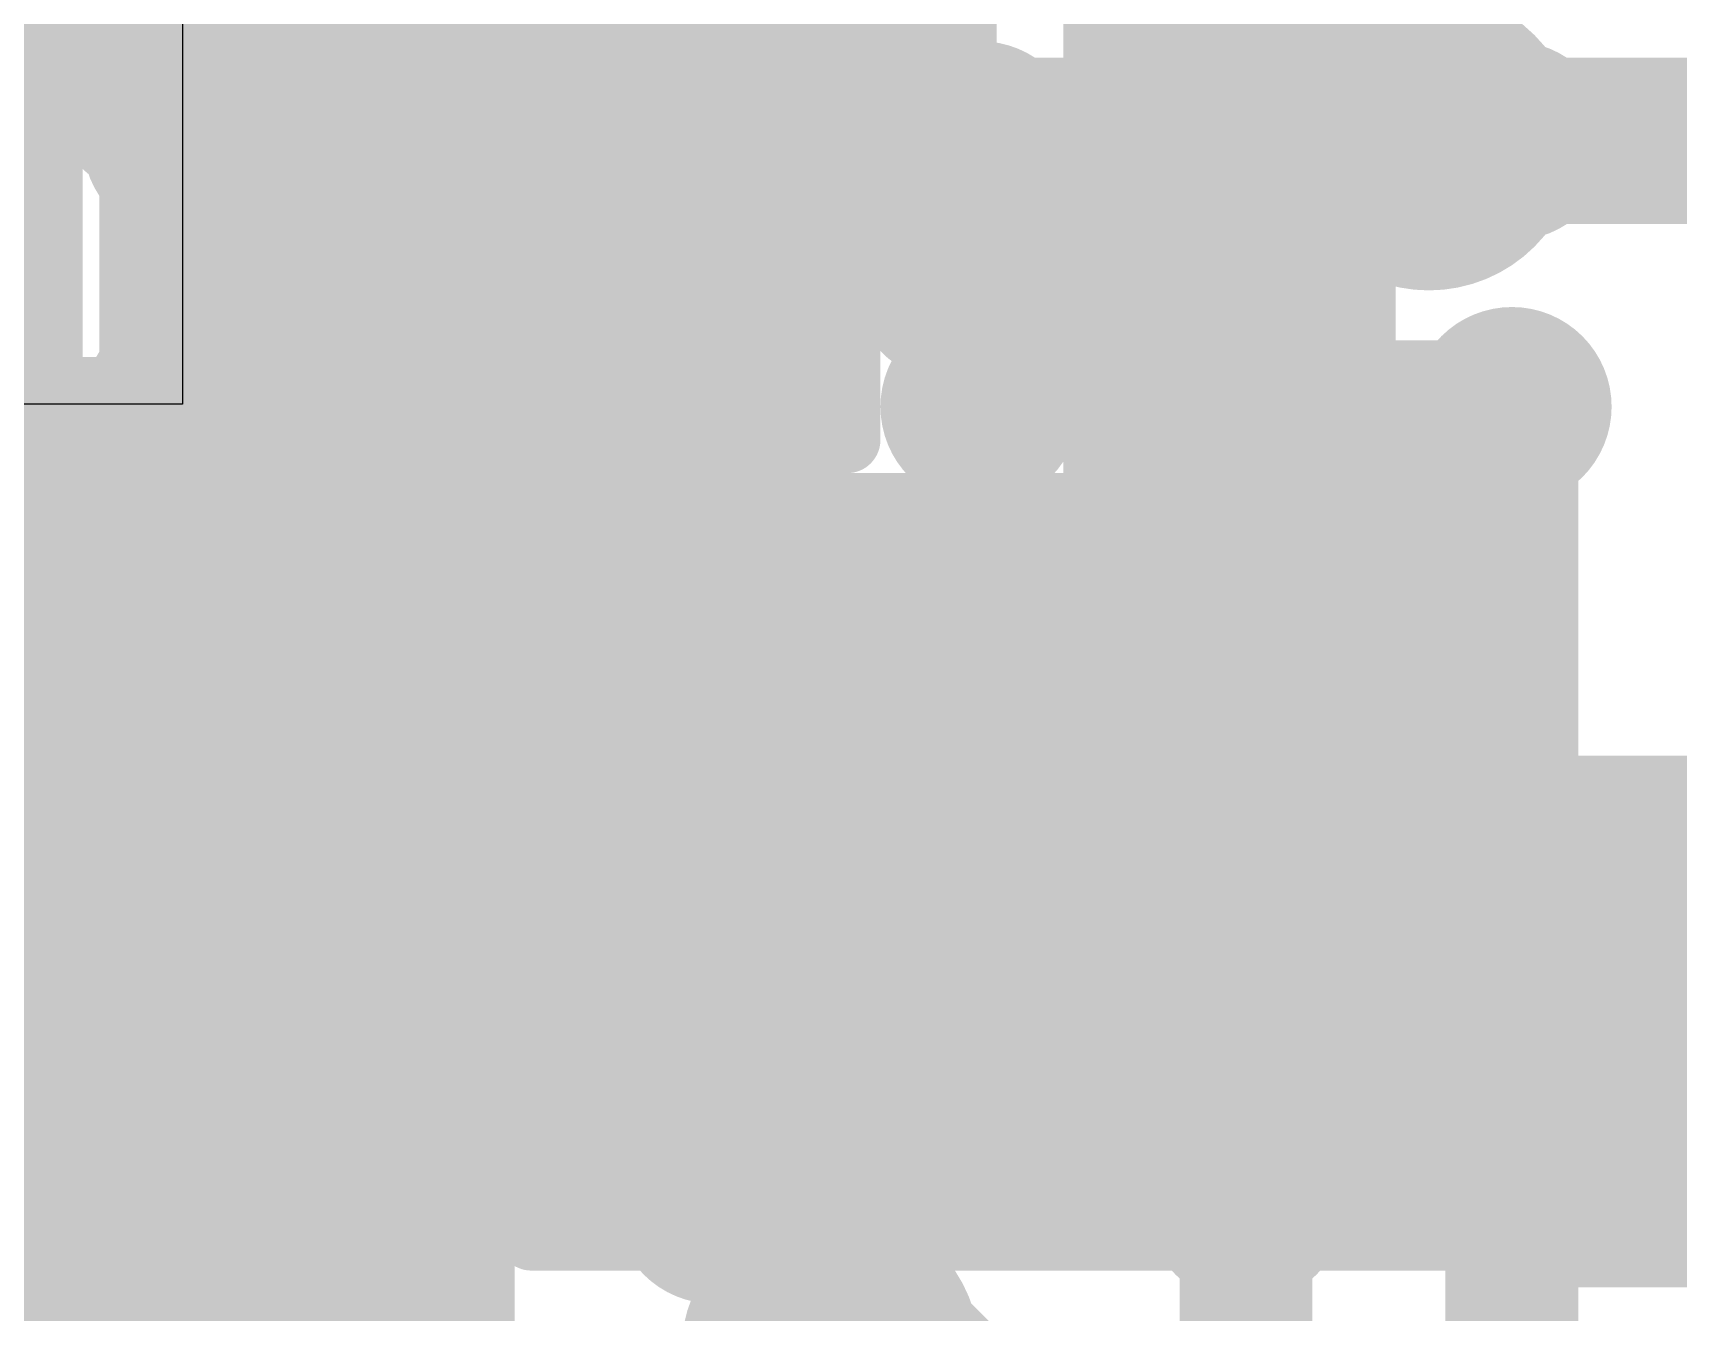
# Model space of a CAD drawing. Header units: millimetres. Extents: x 15 to 120, y 22 to 104.
# Drawn here: x 55.575 to 58.05, y 60.838 to 62.763 of the extents above; entities that cross this region are included whole.
import ezdxf

# ---------------------------------------------------------------- set-up
doc = ezdxf.new("R2010")
doc.units = ezdxf.units.MM
for name, color, linetype in [('BottomLayer', 5, 'Continuous'), ('BottomOverlay', 54, 'Continuous'), ('BottomPaste', 16, 'Continuous'), ('BottomSolder', 6, 'Continuous'), ('Mechanical13', 56, 'Continuous'), ('Mechanical15', 56, 'Continuous'), ('MultiLayer', 9, 'Continuous'), ('TopLayer', 1, 'Continuous'), ('TopPaste', 8, 'Continuous'), ('TopSolder', 216, 'Continuous')]:
    doc.layers.add(name, color=color, linetype=linetype)

msp = doc.modelspace()

# ---------------------------------------------------------------- linework, layer by layer
at = {"layer": 'BottomLayer'}
for p, q in [((55.80000016, 63.25000558), (55.80000016, 62.20399548)), ((55.80000016, 62.20399548), (55.55399861999999, 62.20399548))]:
    msp.add_line(p, q, dxfattribs=at)
for points, const_width in [([(57.37499828, 61.80000339999999), (57.37499828, 63.10000588)], 0.499999), ([(56.29999916, 62.70000667999999), (56.29999916, 63.02499714)], 0.499999), ([(56.74999826, 60.87500398), (56.74999826, 61.80000339999999)], 0.2999994), ([(55.95001764, 61.79999578), (56.74999064, 61.79999578)], 0.2499995), ([(56.74999064, 61.79999578), (56.74999826, 61.80000339999999)], 0.2499995), ([(57.4499994, 61.80000339999999), (57.45000194, 61.80000086)], 0.1999996), ([(55.94999986, 60.14999654), (55.94999986, 61.2000046)], 0.499999), ([(56.74999826, 60.87500398), (56.94999786, 60.67500438)], 0.2999994)]:
    msp.add_lwpolyline(points, dxfattribs=dict(at, const_width=const_width))
for points, const_width in [([(56.17500068, 62.70000667999999, 1), (56.42499763999999, 62.70000667999999, 1)], 0.2499995), ([(56.03750032, 62.70000159999999, 1), (56.16249879999999, 62.70000159999999, 1)], 0.12499848), ([(56.03750032, 62.39999966, 1), (56.16249879999999, 62.39999966, 1)], 0.12499848), ([(57.2499998, 61.80000339999999, 1), (57.49999675999999, 61.80000339999999, 1)], 0.2499995), ([(56.67499968, 61.80000339999999, 1), (56.82499684, 61.80000339999999, 1)], 0.1499997), ([(55.76250214, 61.80000086, 1), (55.88750062, 61.80000086, 1)], 0.12499848), ([(55.8875184, 61.79999578, 1), (56.01251688, 61.79999578, 1)], 0.12499848), ([(56.01250417999999, 61.80000086, 1), (56.13750266, 61.80000086, 1)], 0.12499848), ([(56.56250308, 61.80000086, 1), (56.68750155999999, 61.80000086, 1)], 0.12499848), ([(56.6874914, 61.79999578, 1), (56.81248987999999, 61.79999578, 1)], 0.12499848), ([(56.6874914, 61.79999578, 1), (56.81248987999999, 61.79999578, 1)], 0.12499848), ([(56.68749902, 61.80000339999999, 1), (56.8124975, 61.80000339999999, 1)], 0.12499848), ([(56.81250258, 61.80000086, 1), (56.93750106, 61.80000086, 1)], 0.12499848), ([(57.3875027, 61.80000086, 1), (57.51250117999999, 61.80000086, 1)], 0.12499848), ([(57.3999995, 61.80000339999999, 1), (57.4999993, 61.80000339999999, 1)], 0.0999998), ([(57.40000204, 61.80000086, 1), (57.50000184, 61.80000086, 1)], 0.0999998), ([(55.73750092, 61.40000165999999, 1), (55.8624994, 61.40000165999999, 1)], 0.12499848), ([(55.82500138, 61.2000046, 1), (56.07499833999999, 61.2000046, 1)], 0.2499995), ([(57.96250282, 61.32500054, 1), (58.0875013, 61.32500054, 1)], 0.12499848), ([(56.48750196, 61.20000206, 1), (56.61250044, 61.20000206, 1)], 0.12499848), ([(56.73750146, 61.20000206, 1), (56.86249994, 61.20000206, 1)], 0.12499848), ([(57.53750239999999, 61.20000206, 1), (57.66250088, 61.20000206, 1)], 0.12499848), ([(57.96250282, 61.0749985, 1), (58.0875013, 61.0749985, 1)], 0.12499848), ([(55.73750092, 60.99999991999999, 1), (55.8624994, 60.99999991999999, 1)], 0.12499848), ([(56.67499968, 60.87500398, 1), (56.82499684, 60.87500398, 1)], 0.1499997), ([(56.67499968, 60.87500398, 1), (56.82499684, 60.87500398, 1)], 0.1499997)]:
    msp.add_lwpolyline(points, format="xyb", close=True, dxfattribs=dict(at, const_width=const_width))
for points in [[(56.69999836, 62.25000757999999), (56.69999836, 63.15000577999999), (55.89999996, 62.25000757999999), (55.89999996, 63.15000577999999)], [(55.62501701999999, 61.94999548), (55.62501701999999, 61.64999607999999), (56.12501602, 61.94999548), (56.12501602, 61.64999607999999)], [(56.92499664, 61.6500037), (56.92499664, 61.9500031), (56.42499763999999, 61.6500037), (56.42499763999999, 61.9500031)], [(57.62499777999999, 61.6500037), (57.62499777999999, 61.9500031), (57.12499878, 61.6500037), (57.12499878, 61.9500031)], [(58.52499852, 61.02500368), (58.52499852, 61.52500268), (57.92499972, 61.02500368), (57.92499972, 61.52500268)], [(56.12499824, 61.0500049), (56.12499824, 61.35000429999999), (55.62499923999999, 61.0500049), (55.62499923999999, 61.35000429999999)], [(56.92499664, 61.0500049), (56.92499664, 61.35000429999999), (56.42499763999999, 61.0500049), (56.42499763999999, 61.35000429999999)], [(57.62499777999999, 61.0500049), (57.62499777999999, 61.35000429999999), (57.12499878, 61.0500049), (57.12499878, 61.35000429999999)]]:
    msp.add_solid(points, dxfattribs=at)
at = {"layer": 'BottomOverlay', "const_width": 0.1999996}
msp.add_lwpolyline([(56.92506521999999, 62.35000484), (56.92506521999999, 63.05000597999999)], dxfattribs=at)
at = {"layer": 'BottomOverlay', "const_width": 0.0999998}
msp.add_lwpolyline([(56.87506532, 62.35000484, 1), (56.97506512, 62.35000484, 1)], format="xyb", close=True, dxfattribs=at)
at = {"layer": 'BottomPaste'}
for points in [[(56.69999836, 62.25000757999999), (56.69999836, 63.15000577999999), (55.89999996, 62.25000757999999), (55.89999996, 63.15000577999999)], [(56.69999836, 62.25000757999999), (56.69999836, 63.15000577999999), (55.89999996, 62.25000757999999), (55.89999996, 63.15000577999999)], [(55.62501701999999, 61.94999548), (55.62501701999999, 61.64999607999999), (56.12501602, 61.94999548), (56.12501602, 61.64999607999999)], [(55.62501701999999, 61.94999548), (55.62501701999999, 61.64999607999999), (56.12501602, 61.94999548), (56.12501602, 61.64999607999999)], [(56.92499664, 61.6500037), (56.92499664, 61.9500031), (56.42499763999999, 61.6500037), (56.42499763999999, 61.9500031)], [(56.92499664, 61.6500037), (56.92499664, 61.9500031), (56.42499763999999, 61.6500037), (56.42499763999999, 61.9500031)], [(57.62499777999999, 61.6500037), (57.62499777999999, 61.9500031), (57.12499878, 61.6500037), (57.12499878, 61.9500031)], [(57.62499777999999, 61.6500037), (57.62499777999999, 61.9500031), (57.12499878, 61.6500037), (57.12499878, 61.9500031)], [(58.52499852, 61.02500368), (58.52499852, 61.52500268), (57.92499972, 61.02500368), (57.92499972, 61.52500268)], [(58.52499852, 61.02500368), (58.52499852, 61.52500268), (57.92499972, 61.02500368), (57.92499972, 61.52500268)], [(56.12499824, 61.0500049), (56.12499824, 61.35000429999999), (55.62499923999999, 61.0500049), (55.62499923999999, 61.35000429999999)], [(56.12499824, 61.0500049), (56.12499824, 61.35000429999999), (55.62499923999999, 61.0500049), (55.62499923999999, 61.35000429999999)], [(56.92499664, 61.0500049), (56.92499664, 61.35000429999999), (56.42499763999999, 61.0500049), (56.42499763999999, 61.35000429999999)], [(56.92499664, 61.0500049), (56.92499664, 61.35000429999999), (56.42499763999999, 61.0500049), (56.42499763999999, 61.35000429999999)], [(57.62499777999999, 61.0500049), (57.62499777999999, 61.35000429999999), (57.12499878, 61.0500049), (57.12499878, 61.35000429999999)], [(57.62499777999999, 61.0500049), (57.62499777999999, 61.35000429999999), (57.12499878, 61.0500049), (57.12499878, 61.35000429999999)]]:
    msp.add_solid(points, dxfattribs=at)
at = {"layer": 'BottomSolder'}
for points in [[(56.74999826, 62.20000768), (56.74999826, 63.20000568), (55.85000006, 62.20000768), (55.85000006, 63.20000568)], [(56.74999826, 62.20000768), (56.74999826, 63.20000568), (55.85000006, 62.20000768), (55.85000006, 63.20000568)], [(55.57501712, 61.99999537999999), (55.57501712, 61.59999618), (56.17501592, 61.99999537999999), (56.17501592, 61.59999618)], [(55.57501712, 61.99999537999999), (55.57501712, 61.59999618), (56.17501592, 61.99999537999999), (56.17501592, 61.59999618)], [(56.97499654, 61.6000038), (56.97499654, 62.000003), (56.37499774, 61.6000038), (56.37499774, 62.000003)], [(56.97499654, 61.6000038), (56.97499654, 62.000003), (56.37499774, 61.6000038), (56.37499774, 62.000003)], [(57.67499768, 61.6000038), (57.67499768, 62.000003), (57.07499888, 61.6000038), (57.07499888, 62.000003)], [(57.67499768, 61.6000038), (57.67499768, 62.000003), (57.07499888, 61.6000038), (57.07499888, 62.000003)], [(58.57499842, 60.97500377999999), (58.57499842, 61.57500258), (57.87499982, 60.97500377999999), (57.87499982, 61.57500258)], [(58.57499842, 60.97500377999999), (58.57499842, 61.57500258), (57.87499982, 60.97500377999999), (57.87499982, 61.57500258)], [(56.17499814, 61.00000499999999), (56.17499814, 61.4000042), (55.57499934, 61.00000499999999), (55.57499934, 61.4000042)], [(56.17499814, 61.00000499999999), (56.17499814, 61.4000042), (55.57499934, 61.00000499999999), (55.57499934, 61.4000042)], [(56.97499654, 61.00000499999999), (56.97499654, 61.4000042), (56.37499774, 61.00000499999999), (56.37499774, 61.4000042)], [(56.97499654, 61.00000499999999), (56.97499654, 61.4000042), (56.37499774, 61.00000499999999), (56.37499774, 61.4000042)], [(57.67499768, 61.00000499999999), (57.67499768, 61.4000042), (57.07499888, 61.00000499999999), (57.07499888, 61.4000042)], [(57.67499768, 61.00000499999999), (57.67499768, 61.4000042), (57.07499888, 61.00000499999999), (57.07499888, 61.4000042)]]:
    msp.add_solid(points, dxfattribs=at)
at = {"layer": 'Mechanical13', "const_width": 0.0999998}
for points in [[(56.47500007999999, 62.22500635999999), (56.47500007999999, 63.17500699999999)], [(54.7249985, 62.22500635999999), (56.47500007999999, 62.22500635999999)], [(55.20999372, 61.96499418), (55.84001532, 61.96499418)], [(55.84001532, 61.63499737999999), (55.84001532, 61.96499418)], [(56.70999834, 61.63500246), (56.70999834, 61.96500433999999)], [(56.70999834, 61.96500433999999), (57.33999708, 61.96500433999999)], [(57.33999708, 61.63500246), (57.33999708, 61.96500433999999)], [(55.20999372, 61.63499737999999), (55.84001532, 61.63499737999999)], [(56.70999834, 61.63500246), (57.33999708, 61.63500246)], [(55.20999879999999, 61.36500554), (55.83999754, 61.36500554)], [(55.83999754, 61.03500365999999), (55.83999754, 61.36500554)], [(56.70999834, 61.03500365999999), (56.70999834, 61.36500554)], [(56.70999834, 61.36500554), (57.33999708, 61.36500554)], [(57.33999708, 61.03500365999999), (57.33999708, 61.36500554)], [(55.20999879999999, 61.03500365999999), (55.83999754, 61.03500365999999)], [(56.70999834, 61.03500365999999), (57.33999708, 61.03500365999999)]]:
    msp.add_lwpolyline(points, dxfattribs=at)
at = {"layer": 'Mechanical13', "const_width": 0.0499999}
for points in [[(56.4500014, 62.22500635999999, 1), (56.49999876, 62.22500635999999, 1)], [(56.4500014, 62.22500635999999, 1), (56.49999876, 62.22500635999999, 1)], [(55.81501664, 61.96499418, 1), (55.865014, 61.96499418, 1)], [(55.81501664, 61.96499418, 1), (55.865014, 61.96499418, 1)], [(56.68499966, 61.96500433999999, 1), (56.73499701999999, 61.96500433999999, 1)], [(56.68499966, 61.96500433999999, 1), (56.73499701999999, 61.96500433999999, 1)], [(57.3149984, 61.96500433999999, 1), (57.36499576, 61.96500433999999, 1)], [(57.3149984, 61.96500433999999, 1), (57.36499576, 61.96500433999999, 1)], [(55.81501664, 61.63499737999999, 1), (55.865014, 61.63499737999999, 1)], [(55.81501664, 61.63499737999999, 1), (55.865014, 61.63499737999999, 1)], [(56.68499966, 61.63500246, 1), (56.73499701999999, 61.63500246, 1)], [(56.68499966, 61.63500246, 1), (56.73499701999999, 61.63500246, 1)], [(57.3149984, 61.63500246, 1), (57.36499576, 61.63500246, 1)], [(57.3149984, 61.63500246, 1), (57.36499576, 61.63500246, 1)], [(55.81499886, 61.36500554, 1), (55.86499621999999, 61.36500554, 1)], [(55.81499886, 61.36500554, 1), (55.86499621999999, 61.36500554, 1)], [(56.68499966, 61.36500554, 1), (56.73499701999999, 61.36500554, 1)], [(56.68499966, 61.36500554, 1), (56.73499701999999, 61.36500554, 1)], [(57.3149984, 61.36500554, 1), (57.36499576, 61.36500554, 1)], [(57.3149984, 61.36500554, 1), (57.36499576, 61.36500554, 1)], [(55.81499886, 61.03500365999999, 1), (55.86499621999999, 61.03500365999999, 1)], [(55.81499886, 61.03500365999999, 1), (55.86499621999999, 61.03500365999999, 1)], [(56.68499966, 61.03500365999999, 1), (56.73499701999999, 61.03500365999999, 1)], [(56.68499966, 61.03500365999999, 1), (56.73499701999999, 61.03500365999999, 1)], [(57.3149984, 61.03500365999999, 1), (57.36499576, 61.03500365999999, 1)], [(57.3149984, 61.03500365999999, 1), (57.36499576, 61.03500365999999, 1)]]:
    msp.add_lwpolyline(points, format="xyb", close=True, dxfattribs=at)
at = {"layer": 'Mechanical15', "const_width": 0.0999998}
for points in [[(56.79999815999999, 62.15000524), (56.79999815999999, 63.25000558)], [(55.59999801999999, 62.22500635999999), (55.59999801999999, 63.17500699999999)], [(55.12500024, 62.70000667999999), (56.07499833999999, 62.70000667999999)], [(54.40000042, 62.15000524), (56.79999815999999, 62.15000524)], [(54.82498052, 62.04998258), (56.22497772, 62.04998258)], [(56.22497772, 61.55000897999999), (56.22497772, 62.04998258)], [(56.32499783999999, 61.5500039), (56.32499783999999, 62.0500029)], [(56.32499783999999, 62.0500029), (57.72499758, 62.0500029)], [(57.72499758, 61.5500039), (57.72499758, 62.0500029)], [(55.52500452, 61.63499737999999), (55.52500452, 61.96499418)], [(57.02499898, 61.63500246), (57.02499898, 61.96500433999999)], [(55.36000611999999, 61.79999578), (55.69000292, 61.79999578)], [(56.85999803999999, 61.80000339999999), (57.18999737999999, 61.80000339999999)], [(57.82499992, 61.62500248), (59.62499886, 61.62500248)], [(57.82499992, 60.92500388), (57.82499992, 61.62500248)], [(54.82498052, 61.55000897999999), (56.22497772, 61.55000897999999)], [(56.32499783999999, 61.5500039), (57.72499758, 61.5500039)], [(54.8249983, 61.45000409999999), (56.22499804, 61.45000409999999)], [(56.22499804, 60.9500051), (56.22499804, 61.45000409999999)], [(56.32499783999999, 60.9500051), (56.32499783999999, 61.45000409999999)], [(56.32499783999999, 61.45000409999999), (57.72499758, 61.45000409999999)], [(57.72499758, 60.9500051), (57.72499758, 61.45000409999999)], [(55.52499943999999, 61.03500365999999), (55.52499943999999, 61.36500554)], [(57.02499898, 61.03500365999999), (57.02499898, 61.36500554)], [(55.3599985, 61.2000046), (55.68999784, 61.2000046)], [(56.85999803999999, 61.2000046), (57.18999737999999, 61.2000046)], [(54.8249983, 60.9500051), (56.22499804, 60.9500051)], [(56.32499783999999, 60.9500051), (57.72499758, 60.9500051)], [(57.82499992, 60.92500388), (59.62499886, 60.92500388)]]:
    msp.add_lwpolyline(points, dxfattribs=at)
at = {"layer": 'Mechanical15', "const_width": 0.0499999}
for points in [[(56.04999966, 62.70000667999999, 1), (56.09999702, 62.70000667999999, 1)], [(55.57499934, 62.22500635999999, 1), (55.6249967, 62.22500635999999, 1)], [(56.77499948, 62.15000524, 1), (56.82499684, 62.15000524, 1)], [(56.77499948, 62.15000524, 1), (56.82499684, 62.15000524, 1)], [(56.19997904, 62.04998258, 1), (56.24997639999999, 62.04998258, 1)], [(56.19997904, 62.04998258, 1), (56.24997639999999, 62.04998258, 1)], [(56.29999916, 62.0500029, 1), (56.34999652, 62.0500029, 1)], [(56.29999916, 62.0500029, 1), (56.34999652, 62.0500029, 1)], [(57.6999989, 62.0500029, 1), (57.74999626, 62.0500029, 1)], [(57.6999989, 62.0500029, 1), (57.74999626, 62.0500029, 1)], [(55.50000584, 61.96499418, 1), (55.5500032, 61.96499418, 1)], [(57.0000003, 61.96500433999999, 1), (57.04999766, 61.96500433999999, 1)], [(55.66500423999999, 61.79999578, 1), (55.71500159999999, 61.79999578, 1)], [(56.83499936, 61.80000339999999, 1), (56.88499672, 61.80000339999999, 1)], [(57.1649987, 61.80000339999999, 1), (57.21499606, 61.80000339999999, 1)], [(55.50000584, 61.63499737999999, 1), (55.5500032, 61.63499737999999, 1)], [(57.0000003, 61.63500246, 1), (57.04999766, 61.63500246, 1)], [(57.80000124, 61.62500248, 1), (57.8499986, 61.62500248, 1)], [(57.80000124, 61.62500248, 1), (57.8499986, 61.62500248, 1)], [(56.19997904, 61.55000897999999, 1), (56.24997639999999, 61.55000897999999, 1)], [(56.19997904, 61.55000897999999, 1), (56.24997639999999, 61.55000897999999, 1)], [(56.29999916, 61.5500039, 1), (56.34999652, 61.5500039, 1)], [(56.29999916, 61.5500039, 1), (56.34999652, 61.5500039, 1)], [(57.6999989, 61.5500039, 1), (57.74999626, 61.5500039, 1)], [(57.6999989, 61.5500039, 1), (57.74999626, 61.5500039, 1)], [(56.19999936, 61.45000409999999, 1), (56.24999672, 61.45000409999999, 1)], [(56.19999936, 61.45000409999999, 1), (56.24999672, 61.45000409999999, 1)], [(56.29999916, 61.45000409999999, 1), (56.34999652, 61.45000409999999, 1)], [(56.29999916, 61.45000409999999, 1), (56.34999652, 61.45000409999999, 1)], [(57.6999989, 61.45000409999999, 1), (57.74999626, 61.45000409999999, 1)], [(57.6999989, 61.45000409999999, 1), (57.74999626, 61.45000409999999, 1)], [(57.0000003, 61.36500554, 1), (57.04999766, 61.36500554, 1)], [(55.66499915999999, 61.2000046, 1), (55.71499652, 61.2000046, 1)], [(56.83499936, 61.2000046, 1), (56.88499672, 61.2000046, 1)], [(57.1649987, 61.2000046, 1), (57.21499606, 61.2000046, 1)], [(57.0000003, 61.03500365999999, 1), (57.04999766, 61.03500365999999, 1)], [(56.19999936, 60.9500051, 1), (56.24999672, 60.9500051, 1)], [(56.19999936, 60.9500051, 1), (56.24999672, 60.9500051, 1)], [(56.29999916, 60.9500051, 1), (56.34999652, 60.9500051, 1)], [(56.29999916, 60.9500051, 1), (56.34999652, 60.9500051, 1)], [(57.6999989, 60.9500051, 1), (57.74999626, 60.9500051, 1)], [(57.6999989, 60.9500051, 1), (57.74999626, 60.9500051, 1)], [(57.80000124, 60.92500388, 1), (57.8499986, 60.92500388, 1)], [(57.80000124, 60.92500388, 1), (57.8499986, 60.92500388, 1)]]:
    msp.add_lwpolyline(points, format="xyb", close=True, dxfattribs=at)
at = {"layer": 'MultiLayer'}
for points, const_width in [([(55.68750102, 62.72500028, 1), (55.9124993, 62.72500028, 1)], 0.22499828), ([(56.03750032, 62.70000159999999, 1), (56.16249879999999, 62.70000159999999, 1)], 0.12499848), ([(57.56250108, 62.60000179999999, 1), (57.78749936, 62.60000179999999, 1)], 0.22499828), ([(56.13750012, 62.60000179999999, 1), (56.26249859999999, 62.60000179999999, 1)], 0.12499848), ([(56.53750186, 62.60000179999999, 1), (56.66250033999999, 62.60000179999999, 1)], 0.12499848), ([(56.98750096, 62.50000199999999, 1), (57.21249924, 62.50000199999999, 1)], 0.22499828), ([(56.93750106, 62.60000179999999, 1), (57.06249954, 62.60000179999999, 1)], 0.12499848), ([(57.33750026, 62.60000179999999, 1), (57.46249873999999, 62.60000179999999, 1)], 0.12499848), ([(57.88750169999999, 62.60000179999999, 1), (58.01250018, 62.60000179999999, 1)], 0.12499848), ([(56.28750236, 62.39999966, 1), (56.51250064, 62.39999966, 1)], 0.22499828), ([(55.73750092, 62.44999955999999, 1), (55.8624994, 62.44999955999999, 1)], 0.12499848), ([(56.03750032, 62.39999966, 1), (56.16249879999999, 62.39999966, 1)], 0.12499848), ([(56.13750012, 62.2000026, 1), (56.26249859999999, 62.2000026, 1)], 0.12499848), ([(56.53750186, 62.2000026, 1), (56.66250033999999, 62.2000026, 1)], 0.12499848), ([(56.93750106, 62.2000026, 1), (57.06249954, 62.2000026, 1)], 0.12499848), ([(57.33750026, 62.2000026, 1), (57.46249873999999, 62.2000026, 1)], 0.12499848), ([(57.737502, 62.2000026, 1), (57.86250047999999, 62.2000026, 1)], 0.12499848), ([(55.68750102, 62.07500158, 1), (55.9124993, 62.07500158, 1)], 0.22499828), ([(56.28750236, 62.00000046, 1), (56.51250064, 62.00000046, 1)], 0.22499828), ([(57.53750239999999, 62.00000046, 1), (57.76250068, 62.00000046, 1)], 0.22499828), ([(55.73750092, 61.80000339999999, 1), (55.8624994, 61.80000339999999, 1)], 0.12499848), ([(55.76250214, 61.80000086, 1), (55.88750062, 61.80000086, 1)], 0.12499848), ([(56.01250417999999, 61.80000086, 1), (56.13750266, 61.80000086, 1)], 0.12499848), ([(56.53750186, 61.80000339999999, 1), (56.66250033999999, 61.80000339999999, 1)], 0.12499848), ([(56.56250308, 61.80000086, 1), (56.68750155999999, 61.80000086, 1)], 0.12499848), ([(56.81250258, 61.80000086, 1), (56.93750106, 61.80000086, 1)], 0.12499848), ([(57.33750026, 61.80000339999999, 1), (57.46249873999999, 61.80000339999999, 1)], 0.12499848), ([(57.3875027, 61.80000086, 1), (57.51250117999999, 61.80000086, 1)], 0.12499848), ([(56.28750236, 61.60000126, 1), (56.51250064, 61.60000126, 1)], 0.22499828), ([(55.73750092, 61.40000165999999, 1), (55.8624994, 61.40000165999999, 1)], 0.12499848), ([(55.73750092, 61.40000165999999, 1), (55.8624994, 61.40000165999999, 1)], 0.12499848), ([(56.13750266, 61.40000165999999, 1), (56.26250114, 61.40000165999999, 1)], 0.12499848), ([(56.93750106, 61.40000165999999, 1), (57.06249954, 61.40000165999999, 1)], 0.12499848), ([(57.96250282, 61.32500054, 1), (58.0875013, 61.32500054, 1)], 0.12499848), ([(55.48750141999999, 61.20000206, 1), (55.7124997, 61.20000206, 1)], 0.22499828), ([(55.88750062, 61.19999952, 1), (56.1124989, 61.19999952, 1)], 0.22499828), ([(57.7875019, 61.20000206, 1), (58.01250018, 61.20000206, 1)], 0.22499828), ([(56.48750196, 61.20000206, 1), (56.61250044, 61.20000206, 1)], 0.12499848), ([(56.73750146, 61.20000206, 1), (56.86249994, 61.20000206, 1)], 0.12499848), ([(57.53750239999999, 61.20000206, 1), (57.66250088, 61.20000206, 1)], 0.12499848), ([(57.96250282, 61.0749985, 1), (58.0875013, 61.0749985, 1)], 0.12499848), ([(55.73750092, 61.00000246, 1), (55.8624994, 61.00000246, 1)], 0.12499848), ([(55.73750092, 60.99999991999999, 1), (55.8624994, 60.99999991999999, 1)], 0.12499848), ([(56.53750186, 61.00000246, 1), (56.66250033999999, 61.00000246, 1)], 0.12499848), ([(55.48750141999999, 60.80000032, 1), (55.7124997, 60.80000032, 1)], 0.22499828), ([(55.88750062, 60.80000032, 1), (56.1124989, 60.80000032, 1)], 0.22499828), ([(56.66250288, 60.77500164, 1), (56.88750116, 60.77500164, 1)], 0.22499828)]:
    msp.add_lwpolyline(points, format="xyb", close=True, dxfattribs=dict(at, const_width=const_width))
at = {"layer": 'TopLayer'}
for points, const_width in [([(55.80000016, 62.60000179999999), (55.80000016, 63.00000353999999)], 0.2499995), ([(55.80000016, 62.44999955999999), (55.80000016, 62.60000179999999)], 0.2499995), ([(57.0000003, 62.60000179999999), (57.3999995, 62.60000179999999)], 0.2499995), ([(57.0000003, 62.2000026), (57.0000003, 62.60000179999999)], 0.2499995), ([(57.3999995, 62.60000179999999), (57.80000124, 62.60000179999999)], 0.2499995), ([(57.80000124, 62.60000179999999), (57.95000094, 62.60000179999999)], 0.2499995), ([(57.95000094, 62.60000179999999), (58.20000044, 62.60000179999999)], 0.2499995), ([(56.19999936, 62.60000179999999), (56.6000011, 62.60000179999999)], 0.1999996), ([(56.19999936, 62.2000026), (56.19999936, 62.60000179999999)], 0.1999996), ([(56.6000011, 62.2000026), (56.6000011, 62.60000179999999)], 0.1999996), ([(55.80000016, 62.2000026), (55.80000016, 62.44999955999999)], 0.2499995), ([(55.80000016, 61.80000339999999), (55.80000016, 62.2000026)], 0.2499995), ([(56.19999936, 62.2000026), (56.6000011, 62.2000026)], 0.1999996), ([(56.19999936, 61.40000165999999), (56.19999936, 62.2000026)], 0.1999996), ([(56.6000011, 61.80000339999999), (56.6000011, 62.2000026)], 0.1999996), ([(57.3999995, 62.2000026), (57.80000124, 62.2000026)], 0.1999996), ([(57.3999995, 61.80000339999999), (57.3999995, 62.2000026)], 0.1999996), ([(57.80000124, 61.82499953999999), (57.80000124, 62.2000026)], 0.1999996), ([(57.77500509999999, 61.80000339999999), (57.80000124, 61.82499953999999)], 0.1999996), ([(57.80000124, 60.99999991999999), (57.80000124, 61.82499953999999)], 0.1999996), ([(56.19999936, 61.40000165999999), (56.6000011, 61.80000339999999)], 0.1999996), ([(57.3999995, 61.00000246), (57.3999995, 61.80000339999999)], 0.1999996), ([(57.3999995, 61.80000339999999), (57.77500509999999, 61.80000339999999)], 0.1999996), ([(56.6000011, 61.00000246), (57.0000003, 61.40000165999999)], 0.2499995), ([(55.40000096, 61.40000165999999), (55.80000016, 61.40000165999999)], 0.1999996), ([(55.80000016, 61.40000165999999), (56.19999936, 61.40000165999999)], 0.1999996), ([(55.80000016, 61.00000246), (55.80000016, 61.40000165999999)], 0.1999996), ([(56.19999936, 61.40000165999999), (56.2000019, 61.40000165999999)], 0.1999996), ([(56.19999936, 60.60000325999999), (56.19999936, 61.40000165999999)], 0.1999996), ([(56.6000011, 61.00000246), (57.0000003, 60.60000325999999)], 0.2499995), ([(55.40000096, 61.00000246), (55.80000016, 61.00000246)], 0.1999996), ([(55.80000016, 60.60000325999999), (55.80000016, 61.00000246)], 0.1999996), ([(57.3999995, 60.20000151999999), (57.3999995, 61.00000246)], 0.1999996), ([(57.3999995, 61.00000246), (57.7999987, 61.00000246)], 0.1999996), ([(57.7999987, 61.00000246), (57.80000124, 60.99999991999999)], 0.1999996), ([(57.80000124, 60.60000325999999), (57.80000124, 60.99999991999999)], 0.1999996)]:
    msp.add_lwpolyline(points, dxfattribs=dict(at, const_width=const_width))
for points, const_width in [([(55.72500158, 62.60000179999999, 1), (55.87499874, 62.60000179999999, 1)], 0.1499997), ([(56.12500077999999, 62.60000179999999, 1), (56.27499794, 62.60000179999999, 1)], 0.1499997), ([(56.52500251999999, 62.60000179999999, 1), (56.67499968, 62.60000179999999, 1)], 0.1499997), ([(56.92500172, 62.60000179999999, 1), (57.07499888, 62.60000179999999, 1)], 0.1499997), ([(57.32500091999999, 62.60000179999999, 1), (57.47499808, 62.60000179999999, 1)], 0.1499997), ([(57.72500265999999, 62.60000179999999, 1), (57.87499982, 62.60000179999999, 1)], 0.1499997), ([(55.73750092, 62.60000179999999, 1), (55.8624994, 62.60000179999999, 1)], 0.12499848), ([(55.73750092, 62.60000179999999, 1), (55.8624994, 62.60000179999999, 1)], 0.12499848), ([(56.13750012, 62.60000179999999, 1), (56.26249859999999, 62.60000179999999, 1)], 0.12499848), ([(56.53750186, 62.60000179999999, 1), (56.66250033999999, 62.60000179999999, 1)], 0.12499848), ([(56.93750106, 62.60000179999999, 1), (57.06249954, 62.60000179999999, 1)], 0.12499848), ([(56.93750106, 62.60000179999999, 1), (57.06249954, 62.60000179999999, 1)], 0.12499848), ([(56.93750106, 62.60000179999999, 1), (57.06249954, 62.60000179999999, 1)], 0.12499848), ([(57.33750026, 62.60000179999999, 1), (57.46249873999999, 62.60000179999999, 1)], 0.12499848), ([(57.33750026, 62.60000179999999, 1), (57.46249873999999, 62.60000179999999, 1)], 0.12499848), ([(57.33750026, 62.60000179999999, 1), (57.46249873999999, 62.60000179999999, 1)], 0.12499848), ([(57.737502, 62.60000179999999, 1), (57.86250047999999, 62.60000179999999, 1)], 0.12499848), ([(57.737502, 62.60000179999999, 1), (57.86250047999999, 62.60000179999999, 1)], 0.12499848), ([(57.88750169999999, 62.60000179999999, 1), (58.01250018, 62.60000179999999, 1)], 0.12499848), ([(57.88750169999999, 62.60000179999999, 1), (58.01250018, 62.60000179999999, 1)], 0.12499848), ([(57.88750169999999, 62.60000179999999, 1), (58.01250018, 62.60000179999999, 1)], 0.12499848), ([(56.14999946, 62.60000179999999, 1), (56.24999926, 62.60000179999999, 1)], 0.0999998), ([(56.14999946, 62.60000179999999, 1), (56.24999926, 62.60000179999999, 1)], 0.0999998), ([(56.5500012, 62.60000179999999, 1), (56.650001, 62.60000179999999, 1)], 0.0999998), ([(56.5500012, 62.60000179999999, 1), (56.650001, 62.60000179999999, 1)], 0.0999998), ([(55.73750092, 62.44999955999999, 1), (55.8624994, 62.44999955999999, 1)], 0.12499848), ([(55.73750092, 62.44999955999999, 1), (55.8624994, 62.44999955999999, 1)], 0.12499848), ([(55.73750092, 62.44999955999999, 1), (55.8624994, 62.44999955999999, 1)], 0.12499848), ([(55.72500158, 62.2000026, 1), (55.87499874, 62.2000026, 1)], 0.1499997), ([(56.12500077999999, 62.2000026, 1), (56.27499794, 62.2000026, 1)], 0.1499997), ([(56.52500251999999, 62.2000026, 1), (56.67499968, 62.2000026, 1)], 0.1499997), ([(56.92500172, 62.2000026, 1), (57.07499888, 62.2000026, 1)], 0.1499997), ([(57.32500091999999, 62.2000026, 1), (57.47499808, 62.2000026, 1)], 0.1499997), ([(57.72500265999999, 62.2000026, 1), (57.87499982, 62.2000026, 1)], 0.1499997), ([(55.73750092, 62.2000026, 1), (55.8624994, 62.2000026, 1)], 0.12499848), ([(55.73750092, 62.2000026, 1), (55.8624994, 62.2000026, 1)], 0.12499848), ([(56.13750012, 62.2000026, 1), (56.26249859999999, 62.2000026, 1)], 0.12499848), ([(56.53750186, 62.2000026, 1), (56.66250033999999, 62.2000026, 1)], 0.12499848), ([(56.93750106, 62.2000026, 1), (57.06249954, 62.2000026, 1)], 0.12499848), ([(56.93750106, 62.2000026, 1), (57.06249954, 62.2000026, 1)], 0.12499848), ([(57.33750026, 62.2000026, 1), (57.46249873999999, 62.2000026, 1)], 0.12499848), ([(57.737502, 62.2000026, 1), (57.86250047999999, 62.2000026, 1)], 0.12499848), ([(56.14999946, 62.2000026, 1), (56.24999926, 62.2000026, 1)], 0.0999998), ([(56.14999946, 62.2000026, 1), (56.24999926, 62.2000026, 1)], 0.0999998), ([(56.14999946, 62.2000026, 1), (56.24999926, 62.2000026, 1)], 0.0999998), ([(56.5500012, 62.2000026, 1), (56.650001, 62.2000026, 1)], 0.0999998), ([(56.5500012, 62.2000026, 1), (56.650001, 62.2000026, 1)], 0.0999998), ([(56.5500012, 62.2000026, 1), (56.650001, 62.2000026, 1)], 0.0999998), ([(57.3499996, 62.2000026, 1), (57.4499994, 62.2000026, 1)], 0.0999998), ([(57.3499996, 62.2000026, 1), (57.4499994, 62.2000026, 1)], 0.0999998), ([(57.75000134, 62.2000026, 1), (57.85000114, 62.2000026, 1)], 0.0999998), ([(57.75000134, 62.2000026, 1), (57.85000114, 62.2000026, 1)], 0.0999998), ([(55.72500158, 61.80000339999999, 1), (55.87499874, 61.80000339999999, 1)], 0.1499997), ([(56.52500251999999, 61.80000339999999, 1), (56.67499968, 61.80000339999999, 1)], 0.1499997), ([(57.32500091999999, 61.80000339999999, 1), (57.47499808, 61.80000339999999, 1)], 0.1499997), ([(55.73750092, 61.80000339999999, 1), (55.8624994, 61.80000339999999, 1)], 0.12499848), ([(55.73750092, 61.80000339999999, 1), (55.8624994, 61.80000339999999, 1)], 0.12499848), ([(56.53750186, 61.80000339999999, 1), (56.66250033999999, 61.80000339999999, 1)], 0.12499848), ([(57.33750026, 61.80000339999999, 1), (57.46249873999999, 61.80000339999999, 1)], 0.12499848), ([(57.75000134, 61.82499953999999, 1), (57.85000114, 61.82499953999999, 1)], 0.0999998), ([(57.75000134, 61.82499953999999, 1), (57.85000114, 61.82499953999999, 1)], 0.0999998), ([(57.75000134, 61.82499953999999, 1), (57.85000114, 61.82499953999999, 1)], 0.0999998), ([(56.5500012, 61.80000339999999, 1), (56.650001, 61.80000339999999, 1)], 0.0999998), ([(56.5500012, 61.80000339999999, 1), (56.650001, 61.80000339999999, 1)], 0.0999998), ([(57.3499996, 61.80000339999999, 1), (57.4499994, 61.80000339999999, 1)], 0.0999998), ([(57.3499996, 61.80000339999999, 1), (57.4499994, 61.80000339999999, 1)], 0.0999998), ([(57.3499996, 61.80000339999999, 1), (57.4499994, 61.80000339999999, 1)], 0.0999998), ([(57.7250052, 61.80000339999999, 1), (57.825005, 61.80000339999999, 1)], 0.0999998), ([(57.7250052, 61.80000339999999, 1), (57.825005, 61.80000339999999, 1)], 0.0999998), ([(55.72500158, 61.40000165999999, 1), (55.87499874, 61.40000165999999, 1)], 0.1499997), ([(56.12500077999999, 61.40000165999999, 1), (56.27499794, 61.40000165999999, 1)], 0.1499997), ([(56.92500172, 61.40000165999999, 1), (57.07499888, 61.40000165999999, 1)], 0.1499997), ([(55.73750092, 61.40000165999999, 1), (55.8624994, 61.40000165999999, 1)], 0.12499848), ([(56.13750266, 61.40000165999999, 1), (56.26250114, 61.40000165999999, 1)], 0.12499848), ([(56.93750106, 61.40000165999999, 1), (57.06249954, 61.40000165999999, 1)], 0.12499848), ([(56.93750106, 61.40000165999999, 1), (57.06249954, 61.40000165999999, 1)], 0.12499848), ([(55.75000026, 61.40000165999999, 1), (55.85000006, 61.40000165999999, 1)], 0.0999998), ([(55.75000026, 61.40000165999999, 1), (55.85000006, 61.40000165999999, 1)], 0.0999998), ([(55.75000026, 61.40000165999999, 1), (55.85000006, 61.40000165999999, 1)], 0.0999998), ([(56.14999946, 61.40000165999999, 1), (56.24999926, 61.40000165999999, 1)], 0.0999998), ([(56.14999946, 61.40000165999999, 1), (56.24999926, 61.40000165999999, 1)], 0.0999998), ([(56.14999946, 61.40000165999999, 1), (56.24999926, 61.40000165999999, 1)], 0.0999998), ([(56.14999946, 61.40000165999999, 1), (56.24999926, 61.40000165999999, 1)], 0.0999998), ([(56.14999946, 61.40000165999999, 1), (56.24999926, 61.40000165999999, 1)], 0.0999998), ([(56.15000199999999, 61.40000165999999, 1), (56.2500018, 61.40000165999999, 1)], 0.0999998), ([(55.72500158, 61.00000246, 1), (55.87499874, 61.00000246, 1)], 0.1499997), ([(56.52500251999999, 61.00000246, 1), (56.67499968, 61.00000246, 1)], 0.1499997), ([(57.32500091999999, 61.00000246, 1), (57.47499808, 61.00000246, 1)], 0.1499997), ([(55.73750092, 61.00000246, 1), (55.8624994, 61.00000246, 1)], 0.12499848), ([(56.53750186, 61.00000246, 1), (56.66250033999999, 61.00000246, 1)], 0.12499848), ([(56.53750186, 61.00000246, 1), (56.66250033999999, 61.00000246, 1)], 0.12499848), ([(56.53750186, 61.00000246, 1), (56.66250033999999, 61.00000246, 1)], 0.12499848), ([(55.75000026, 61.00000246, 1), (55.85000006, 61.00000246, 1)], 0.0999998), ([(55.75000026, 61.00000246, 1), (55.85000006, 61.00000246, 1)], 0.0999998), ([(55.75000026, 61.00000246, 1), (55.85000006, 61.00000246, 1)], 0.0999998), ([(57.3499996, 61.00000246, 1), (57.4499994, 61.00000246, 1)], 0.0999998), ([(57.3499996, 61.00000246, 1), (57.4499994, 61.00000246, 1)], 0.0999998), ([(57.3499996, 61.00000246, 1), (57.4499994, 61.00000246, 1)], 0.0999998), ([(57.7499988, 61.00000246, 1), (57.8499986, 61.00000246, 1)], 0.0999998), ([(57.7499988, 61.00000246, 1), (57.8499986, 61.00000246, 1)], 0.0999998), ([(57.75000134, 60.99999991999999, 1), (57.85000114, 60.99999991999999, 1)], 0.0999998), ([(57.75000134, 60.99999991999999, 1), (57.85000114, 60.99999991999999, 1)], 0.0999998), ([(57.75000134, 60.99999991999999, 1), (57.85000114, 60.99999991999999, 1)], 0.0999998)]:
    msp.add_lwpolyline(points, format="xyb", close=True, dxfattribs=dict(at, const_width=const_width))
at = {"layer": 'TopPaste', "const_width": 0.1499997}
for points in [[(55.72500158, 62.60000179999999, 1), (55.87499874, 62.60000179999999, 1)], [(55.72500158, 62.60000179999999, 1), (55.87499874, 62.60000179999999, 1)], [(56.12500077999999, 62.60000179999999, 1), (56.27499794, 62.60000179999999, 1)], [(56.12500077999999, 62.60000179999999, 1), (56.27499794, 62.60000179999999, 1)], [(56.52500251999999, 62.60000179999999, 1), (56.67499968, 62.60000179999999, 1)], [(56.52500251999999, 62.60000179999999, 1), (56.67499968, 62.60000179999999, 1)], [(56.92500172, 62.60000179999999, 1), (57.07499888, 62.60000179999999, 1)], [(56.92500172, 62.60000179999999, 1), (57.07499888, 62.60000179999999, 1)], [(57.32500091999999, 62.60000179999999, 1), (57.47499808, 62.60000179999999, 1)], [(57.32500091999999, 62.60000179999999, 1), (57.47499808, 62.60000179999999, 1)], [(57.72500265999999, 62.60000179999999, 1), (57.87499982, 62.60000179999999, 1)], [(57.72500265999999, 62.60000179999999, 1), (57.87499982, 62.60000179999999, 1)], [(55.72500158, 62.2000026, 1), (55.87499874, 62.2000026, 1)], [(55.72500158, 62.2000026, 1), (55.87499874, 62.2000026, 1)], [(56.12500077999999, 62.2000026, 1), (56.27499794, 62.2000026, 1)], [(56.12500077999999, 62.2000026, 1), (56.27499794, 62.2000026, 1)], [(56.52500251999999, 62.2000026, 1), (56.67499968, 62.2000026, 1)], [(56.52500251999999, 62.2000026, 1), (56.67499968, 62.2000026, 1)], [(56.92500172, 62.2000026, 1), (57.07499888, 62.2000026, 1)], [(56.92500172, 62.2000026, 1), (57.07499888, 62.2000026, 1)], [(57.32500091999999, 62.2000026, 1), (57.47499808, 62.2000026, 1)], [(57.32500091999999, 62.2000026, 1), (57.47499808, 62.2000026, 1)], [(57.72500265999999, 62.2000026, 1), (57.87499982, 62.2000026, 1)], [(57.72500265999999, 62.2000026, 1), (57.87499982, 62.2000026, 1)], [(55.72500158, 61.80000339999999, 1), (55.87499874, 61.80000339999999, 1)], [(55.72500158, 61.80000339999999, 1), (55.87499874, 61.80000339999999, 1)], [(56.52500251999999, 61.80000339999999, 1), (56.67499968, 61.80000339999999, 1)], [(56.52500251999999, 61.80000339999999, 1), (56.67499968, 61.80000339999999, 1)], [(57.32500091999999, 61.80000339999999, 1), (57.47499808, 61.80000339999999, 1)], [(57.32500091999999, 61.80000339999999, 1), (57.47499808, 61.80000339999999, 1)], [(55.72500158, 61.40000165999999, 1), (55.87499874, 61.40000165999999, 1)], [(55.72500158, 61.40000165999999, 1), (55.87499874, 61.40000165999999, 1)], [(56.12500077999999, 61.40000165999999, 1), (56.27499794, 61.40000165999999, 1)], [(56.12500077999999, 61.40000165999999, 1), (56.27499794, 61.40000165999999, 1)], [(56.92500172, 61.40000165999999, 1), (57.07499888, 61.40000165999999, 1)], [(56.92500172, 61.40000165999999, 1), (57.07499888, 61.40000165999999, 1)], [(55.72500158, 61.00000246, 1), (55.87499874, 61.00000246, 1)], [(55.72500158, 61.00000246, 1), (55.87499874, 61.00000246, 1)], [(56.52500251999999, 61.00000246, 1), (56.67499968, 61.00000246, 1)], [(56.52500251999999, 61.00000246, 1), (56.67499968, 61.00000246, 1)], [(57.32500091999999, 61.00000246, 1), (57.47499808, 61.00000246, 1)], [(57.32500091999999, 61.00000246, 1), (57.47499808, 61.00000246, 1)]]:
    msp.add_lwpolyline(points, format="xyb", close=True, dxfattribs=at)
at = {"layer": 'TopSolder', "const_width": 0.10999978}
for points in [[(55.74500154, 62.60000179999999, 1), (55.85499878, 62.60000179999999, 1)], [(55.74500154, 62.60000179999999, 1), (55.85499878, 62.60000179999999, 1)], [(56.14500074, 62.60000179999999, 1), (56.25499798, 62.60000179999999, 1)], [(56.14500074, 62.60000179999999, 1), (56.25499798, 62.60000179999999, 1)], [(56.54500247999999, 62.60000179999999, 1), (56.65499972, 62.60000179999999, 1)], [(56.54500247999999, 62.60000179999999, 1), (56.65499972, 62.60000179999999, 1)], [(56.94500168, 62.60000179999999, 1), (57.05499892, 62.60000179999999, 1)], [(56.94500168, 62.60000179999999, 1), (57.05499892, 62.60000179999999, 1)], [(57.34500087999999, 62.60000179999999, 1), (57.45499812, 62.60000179999999, 1)], [(57.34500087999999, 62.60000179999999, 1), (57.45499812, 62.60000179999999, 1)], [(57.74500261999999, 62.60000179999999, 1), (57.85499986, 62.60000179999999, 1)], [(57.74500261999999, 62.60000179999999, 1), (57.85499986, 62.60000179999999, 1)], [(55.74500154, 62.2000026, 1), (55.85499878, 62.2000026, 1)], [(55.74500154, 62.2000026, 1), (55.85499878, 62.2000026, 1)], [(56.14500074, 62.2000026, 1), (56.25499798, 62.2000026, 1)], [(56.14500074, 62.2000026, 1), (56.25499798, 62.2000026, 1)], [(56.54500247999999, 62.2000026, 1), (56.65499972, 62.2000026, 1)], [(56.54500247999999, 62.2000026, 1), (56.65499972, 62.2000026, 1)], [(56.94500168, 62.2000026, 1), (57.05499892, 62.2000026, 1)], [(56.94500168, 62.2000026, 1), (57.05499892, 62.2000026, 1)], [(57.34500087999999, 62.2000026, 1), (57.45499812, 62.2000026, 1)], [(57.34500087999999, 62.2000026, 1), (57.45499812, 62.2000026, 1)], [(57.74500261999999, 62.2000026, 1), (57.85499986, 62.2000026, 1)], [(57.74500261999999, 62.2000026, 1), (57.85499986, 62.2000026, 1)], [(55.74500154, 61.80000339999999, 1), (55.85499878, 61.80000339999999, 1)], [(55.74500154, 61.80000339999999, 1), (55.85499878, 61.80000339999999, 1)], [(56.54500247999999, 61.80000339999999, 1), (56.65499972, 61.80000339999999, 1)], [(56.54500247999999, 61.80000339999999, 1), (56.65499972, 61.80000339999999, 1)], [(57.34500087999999, 61.80000339999999, 1), (57.45499812, 61.80000339999999, 1)], [(57.34500087999999, 61.80000339999999, 1), (57.45499812, 61.80000339999999, 1)], [(55.74500154, 61.40000165999999, 1), (55.85499878, 61.40000165999999, 1)], [(55.74500154, 61.40000165999999, 1), (55.85499878, 61.40000165999999, 1)], [(56.14500074, 61.40000165999999, 1), (56.25499798, 61.40000165999999, 1)], [(56.14500074, 61.40000165999999, 1), (56.25499798, 61.40000165999999, 1)], [(56.94500168, 61.40000165999999, 1), (57.05499892, 61.40000165999999, 1)], [(56.94500168, 61.40000165999999, 1), (57.05499892, 61.40000165999999, 1)], [(55.74500154, 61.00000246, 1), (55.85499878, 61.00000246, 1)], [(55.74500154, 61.00000246, 1), (55.85499878, 61.00000246, 1)], [(56.54500247999999, 61.00000246, 1), (56.65499972, 61.00000246, 1)], [(56.54500247999999, 61.00000246, 1), (56.65499972, 61.00000246, 1)], [(57.34500087999999, 61.00000246, 1), (57.45499812, 61.00000246, 1)], [(57.34500087999999, 61.00000246, 1), (57.45499812, 61.00000246, 1)]]:
    msp.add_lwpolyline(points, format="xyb", close=True, dxfattribs=at)

doc.saveas('drawing.dxf')
